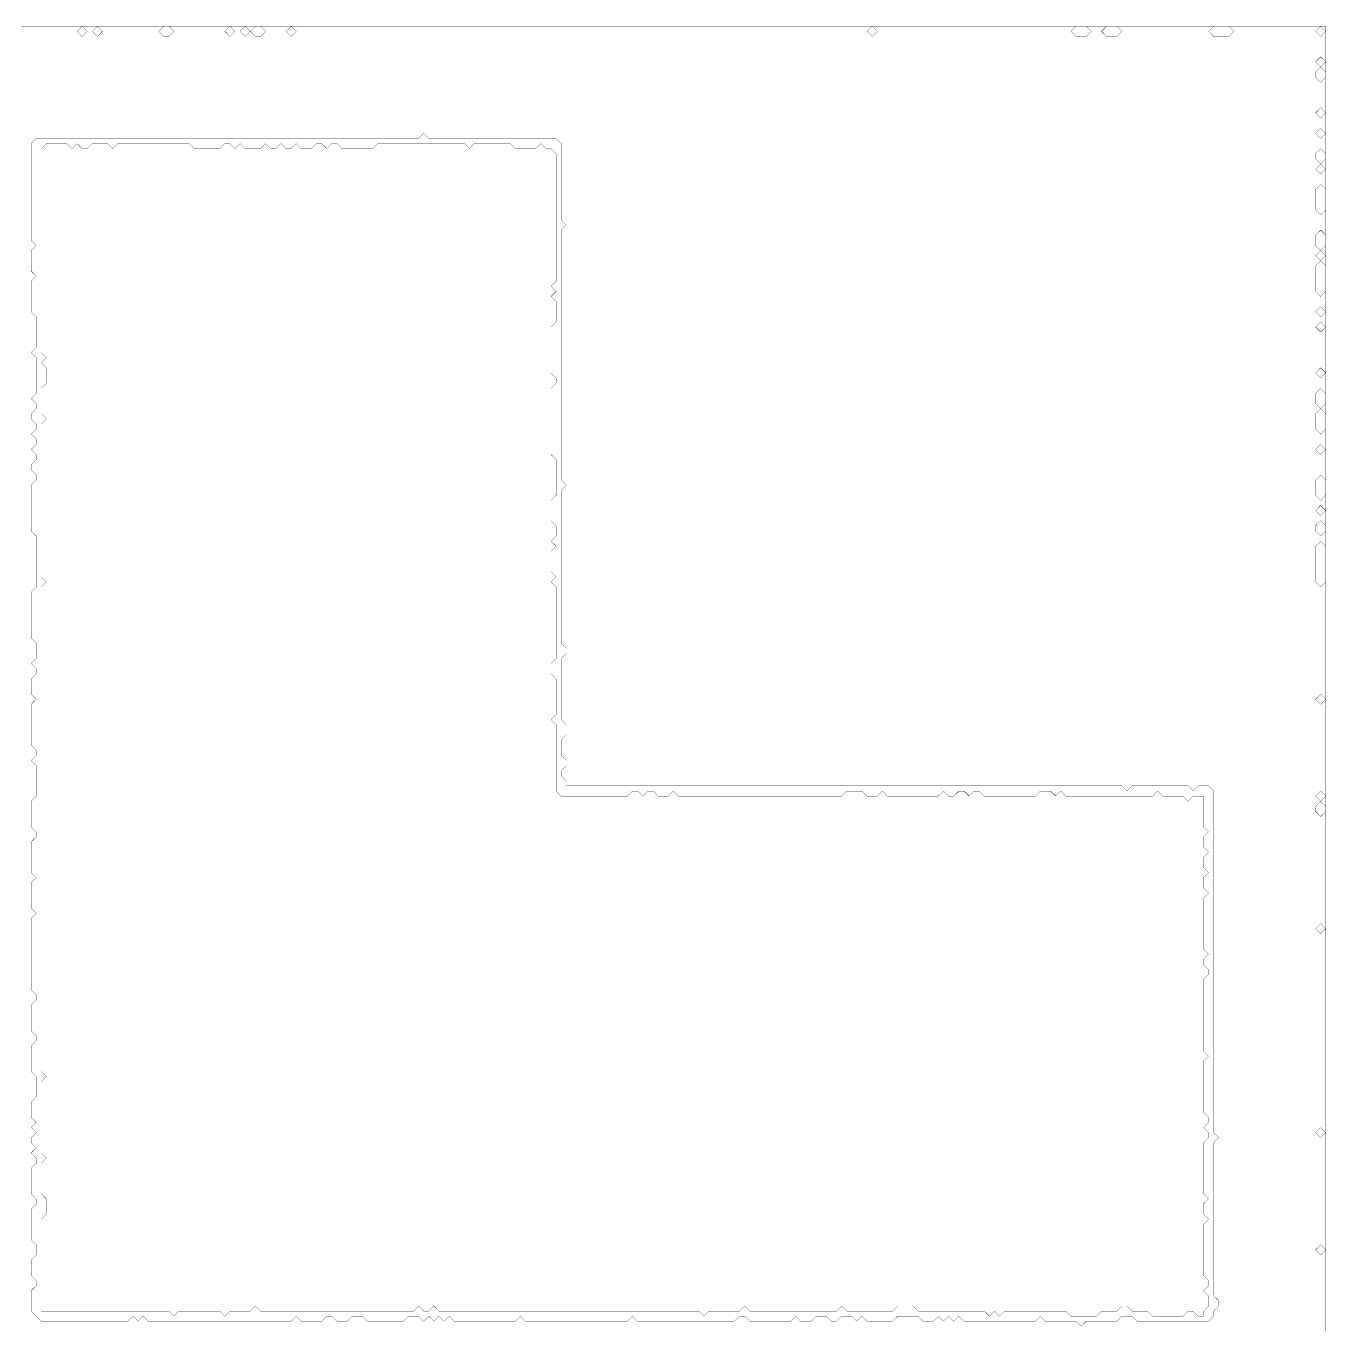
# Model space of a CAD drawing. Header units: metres. Extents: x 0 to 5127, y -5127 to 0.
# Drawn here: x 2568 to 5127, y -2563 to 0 of the extents above; entities that cross this region are included whole.
import ezdxf

# ---------------------------------------------------------------- set-up
doc = ezdxf.new("R2010")
doc.units = ezdxf.units.M
doc.layers.add('conductor', color=1, linetype='Continuous')
doc.layers.add('substrate', color=5, linetype='Continuous')

msp = doc.modelspace()

# ---------------------------------------------------------------- linework, layer by layer
at = {"layer": 'conductor', "const_width": 0.5}
msp.add_lwpolyline([(2608.6, -230.8), (2598.6, -240.8), (2598.6, -250.8), (2598.6, -260.9), (2598.6, -270.9), (2598.6, -280.9), (2598.6, -291), (2598.6, -301), (2598.6, -311), (2598.6, -321.1), (2598.6, -331.1), (2598.6, -341.1), (2598.6, -351.2), (2598.6, -361.2), (2598.6, -371.2), (2598.6, -381.3), (2598.6, -391.3), (2598.6, -401.3), (2598.6, -411.4), (2598.6, -421.4), (2598.6, -431.4), (2598.6, -441.5), (2598.6, -451.5), (2598.6, -461.5), (2598.6, -471.6), (2598.6, -481.6), (2598.6, -491.6), (2598.6, -501.7), (2598.6, -511.7), (2598.6, -521.7), (2598.6, -531.8), (2598.6, -541.8), (2598.6, -551.8), (2598.6, -561.9), (2598.6, -571.9), (2598.6, -581.9), (2598.6, -592), (2598.6, -602), (2598.6, -612), (2598.6, -622.1), (2598.6, -632.1), (2598.6, -642.1), (2608.6, -652.2), (2598.6, -662.2), (2608.6, -672.2), (2608.6, -682.3), (2608.6, -692.3), (2608.6, -702.3), (2598.6, -712.4), (2598.6, -722.4), (2598.6, -732.4), (2598.6, -742.5), (2598.6, -752.5), (2598.6, -762.5), (2608.6, -772.6), (2598.6, -782.6), (2598.6, -792.6), (2598.6, -802.7), (2598.6, -812.7), (2598.6, -822.7), (2598.6, -832.8), (2598.6, -842.8), (2598.6, -852.8), (2598.6, -862.9), (2598.6, -872.9), (2598.6, -882.9), (2598.6, -893), (2598.6, -903), (2598.6, -913), (2598.6, -923.1), (2598.6, -933.1), (2598.6, -943.1), (2598.6, -953.2), (2598.6, -963.2), (2598.6, -973.2), (2598.6, -983.3), (2598.6, -993.3), (2598.6, -1003.3), (2598.6, -1013.4), (2598.6, -1023.4), (2598.6, -1033.4), (2598.6, -1043.5), (2598.6, -1053.5), (2598.6, -1063.5), (2598.6, -1073.6), (2598.6, -1083.6), (2608.6, -1093.6), (2598.6, -1103.7), (2598.6, -1113.7), (2598.6, -1123.7), (2598.6, -1133.8), (2598.6, -1143.8), (2598.6, -1153.8), (2598.6, -1163.9), (2598.6, -1173.9), (2598.6, -1183.9), (2598.6, -1194), (2598.6, -1204), (2598.6, -1214), (2598.6, -1224.1), (2598.6, -1234.1), (2598.6, -1244.1), (2598.6, -1254.2), (2598.6, -1264.2), (2598.6, -1274.2), (2598.6, -1284.2), (2598.6, -1294.3), (2598.6, -1304.3), (2598.6, -1314.3), (2598.6, -1324.4), (2598.6, -1334.4), (2598.6, -1344.4), (2598.6, -1354.5), (2598.6, -1364.5), (2598.6, -1374.5), (2598.6, -1384.6), (2598.6, -1394.6), (2598.6, -1404.6), (2598.6, -1414.7), (2598.6, -1424.7), (2598.6, -1434.7), (2598.6, -1444.8), (2598.6, -1454.8), (2598.6, -1464.8), (2598.6, -1474.9), (2598.6, -1484.9), (2598.6, -1494.9), (2598.6, -1505), (2598.6, -1515), (2598.6, -1525), (2598.6, -1535.1), (2598.6, -1545.1), (2598.6, -1555.1), (2598.6, -1565.2), (2598.6, -1575.2), (2598.6, -1585.2), (2598.6, -1595.3), (2598.6, -1605.3), (2598.6, -1615.3), (2598.6, -1625.4), (2598.6, -1635.4), (2598.6, -1645.4), (2598.6, -1655.5), (2598.6, -1665.5), (2598.6, -1675.5), (2598.6, -1685.6), (2598.6, -1695.6), (2598.6, -1705.6), (2598.6, -1715.7), (2598.6, -1725.7), (2598.6, -1735.7), (2598.6, -1745.8), (2598.6, -1755.8), (2598.6, -1765.8), (2598.6, -1775.9), (2598.6, -1785.9), (2598.6, -1795.9), (2598.6, -1806), (2598.6, -1816), (2598.6, -1826), (2598.6, -1836.1), (2598.6, -1846.1), (2598.6, -1856.1), (2598.6, -1866.2), (2598.6, -1876.2), (2598.6, -1886.2), (2598.6, -1896.3), (2598.6, -1906.3), (2598.6, -1916.3), (2598.6, -1926.4), (2598.6, -1936.4), (2598.6, -1946.4), (2598.6, -1956.5), (2598.6, -1966.5), (2598.6, -1976.5), (2598.6, -1986.6), (2598.6, -1996.6), (2598.6, -2006.6), (2598.6, -2016.7), (2598.6, -2026.7), (2598.6, -2036.7), (2598.6, -2046.8), (2598.6, -2056.8), (2608.6, -2066.8), (2598.6, -2076.9), (2598.6, -2086.9), (2598.6, -2096.9), (2598.6, -2107), (2598.6, -2117), (2598.6, -2127), (2598.6, -2137.1), (2598.6, -2147.1), (2598.6, -2157.1), (2598.6, -2167.2), (2598.6, -2177.2), (2598.6, -2187.2), (2598.6, -2197.3), (2598.6, -2207.3), (2598.6, -2217.3), (2608.6, -2227.4), (2598.6, -2237.4), (2598.6, -2247.4), (2598.6, -2257.5), (2598.6, -2267.5), (2598.6, -2277.5), (2598.6, -2287.6), (2598.6, -2297.6), (2608.6, -2307.6), (2608.6, -2317.7), (2608.6, -2327.7), (2608.6, -2337.7), (2598.6, -2347.8), (2598.6, -2357.8), (2598.6, -2367.8), (2598.6, -2377.9), (2598.6, -2387.9), (2598.6, -2397.9), (2598.6, -2408), (2598.6, -2418), (2598.6, -2428), (2598.6, -2438.1), (2598.6, -2448.1), (2598.6, -2458.1), (2598.6, -2468.2), (2598.6, -2478.2), (2598.6, -2488.2), (2598.6, -2498.3), (2598.6, -2508.3), (2598.6, -2518.3), (2598.6, -2528.4), (2608.6, -2528.4), (2618.7, -2528.4), (2628.7, -2528.4), (2638.7, -2528.4), (2648.8, -2528.4), (2658.8, -2528.4), (2668.8, -2528.4), (2678.9, -2528.4), (2688.9, -2528.4), (2698.9, -2528.4), (2709, -2528.4), (2719, -2528.4), (2729, -2528.4), (2739.1, -2528.4), (2749.1, -2528.4), (2759.1, -2528.4), (2769.2, -2528.4), (2779.2, -2528.4), (2789.2, -2528.4), (2799.3, -2528.4), (2809.3, -2528.4), (2819.3, -2528.4), (2829.4, -2528.4), (2839.4, -2528.4), (2849.4, -2528.4), (2859.5, -2538.4), (2869.5, -2528.4), (2879.5, -2528.4), (2889.6, -2528.4), (2899.6, -2528.4), (2909.6, -2528.4), (2919.7, -2528.4), (2929.7, -2528.4), (2939.7, -2528.4), (2949.8, -2528.4), (2959.8, -2538.4), (2969.8, -2528.4), (2979.9, -2528.4), (2989.9, -2528.4), (2999.9, -2528.4), (3010, -2528.4), (3020, -2518.3), (3030, -2528.4), (3040.1, -2528.4), (3050.1, -2528.4), (3060.1, -2528.4), (3070.2, -2528.4), (3080.2, -2528.4), (3090.2, -2528.4), (3100.3, -2528.4), (3110.3, -2528.4), (3120.3, -2528.4), (3130.4, -2528.4), (3140.4, -2528.4), (3150.4, -2528.4), (3160.5, -2528.4), (3170.5, -2528.4), (3180.5, -2528.4), (3190.6, -2528.4), (3200.6, -2528.4), (3210.6, -2528.4), (3220.7, -2528.4), (3230.7, -2528.4), (3240.7, -2528.4), (3250.8, -2528.4), (3260.8, -2528.4), (3270.8, -2528.4), (3280.9, -2528.4), (3290.9, -2528.4), (3300.9, -2528.4), (3311, -2528.4), (3321, -2528.4), (3331, -2528.4), (3341.1, -2518.3), (3351.1, -2528.4), (3361.1, -2528.4), (3371.2, -2518.3), (3381.2, -2528.4), (3391.2, -2528.4), (3401.3, -2528.4), (3411.3, -2528.4), (3421.3, -2528.4), (3431.4, -2528.4), (3441.4, -2528.4), (3451.4, -2528.4), (3461.5, -2528.4), (3471.5, -2528.4), (3481.5, -2528.4), (3491.6, -2528.4), (3501.6, -2528.4), (3511.6, -2528.4), (3521.7, -2528.4), (3531.7, -2528.4), (3541.7, -2528.4), (3551.8, -2528.4), (3561.8, -2528.4), (3571.8, -2528.4), (3581.9, -2528.4), (3591.9, -2528.4), (3601.9, -2528.4), (3612, -2528.4), (3622, -2528.4), (3632, -2528.4), (3642.1, -2528.4), (3652.1, -2528.4), (3662.1, -2528.4), (3672.2, -2528.4), (3682.2, -2528.4), (3692.2, -2528.4), (3702.3, -2528.4), (3712.3, -2528.4), (3722.3, -2528.4), (3732.4, -2528.4), (3742.4, -2528.4), (3752.4, -2528.4), (3762.5, -2528.4), (3772.5, -2528.4), (3782.5, -2528.4), (3792.6, -2528.4), (3802.6, -2528.4), (3812.6, -2528.4), (3822.7, -2528.4), (3832.7, -2528.4), (3842.7, -2528.4), (3852.8, -2528.4), (3862.8, -2528.4), (3872.8, -2528.4), (3882.8, -2528.4), (3892.9, -2528.4), (3902.9, -2538.4), (3912.9, -2528.4), (3923, -2528.4), (3933, -2528.4), (3943, -2528.4), (3953.1, -2528.4), (3963.1, -2528.4), (3973.1, -2528.4), (3983.2, -2518.3), (3993.2, -2528.4), (4003.2, -2528.4), (4013.3, -2528.4), (4023.3, -2528.4), (4033.3, -2528.4), (4043.4, -2528.4), (4053.4, -2528.4), (4063.4, -2528.4), (4073.5, -2528.4), (4083.5, -2528.4), (4093.5, -2528.4), (4103.6, -2528.4), (4113.6, -2528.4), (4123.6, -2528.4), (4133.7, -2528.4), (4143.7, -2528.4), (4153.7, -2528.4), (4163.8, -2528.4), (4173.8, -2518.3), (4183.8, -2528.4), (4193.9, -2528.4), (4203.9, -2528.4), (4213.9, -2528.4), (4224, -2528.4), (4234, -2528.4), (4244, -2528.4), (4254.1, -2528.4), (4264.1, -2528.4), (4274.1, -2528.4), (4284.2, -2518.3), (4294.2, -2518.3), (4304.2, -2518.3), (4314.3, -2518.3), (4324.3, -2528.4), (4334.3, -2528.4), (4344.4, -2528.4), (4354.4, -2528.4), (4364.4, -2528.4), (4374.5, -2528.4), (4384.5, -2528.4), (4394.5, -2528.4), (4404.6, -2528.4), (4414.6, -2528.4), (4424.6, -2528.4), (4434.7, -2528.4), (4444.7, -2528.4), (4454.7, -2528.4), (4464.8, -2538.4), (4474.8, -2528.4), (4484.8, -2538.4), (4494.9, -2528.4), (4504.9, -2528.4), (4514.9, -2528.4), (4525, -2528.4), (4535, -2528.4), (4545, -2528.4), (4555.1, -2528.4), (4565.1, -2528.4), (4575.1, -2528.4), (4585.2, -2528.4), (4595.2, -2528.4), (4605.2, -2528.4), (4615.3, -2528.4), (4625.3, -2538.4), (4635.3, -2538.4), (4645.4, -2538.4), (4655.4, -2538.4), (4665.4, -2538.4), (4675.5, -2538.4), (4685.5, -2528.4), (4695.5, -2528.4), (4705.6, -2528.4), (4715.6, -2528.4), (4725.6, -2518.3), (4735.7, -2518.3), (4745.7, -2528.4), (4755.7, -2528.4), (4765.8, -2528.4), (4775.8, -2528.4), (4785.8, -2538.4), (4795.9, -2538.4), (4805.9, -2538.4), (4815.9, -2538.4), (4826, -2538.4), (4836, -2538.4), (4846, -2538.4), (4856.1, -2528.4), (4866.1, -2528.4), (4876.1, -2538.4), (4886.2, -2538.4), (4886.2, -2528.4), (4896.2, -2518.3), (4896.2, -2508.3), (4896.2, -2498.3), (4886.2, -2488.2), (4896.2, -2478.2), (4896.2, -2468.2), (4886.2, -2458.1), (4886.2, -2448.1), (4886.2, -2438.1), (4886.2, -2428), (4886.2, -2418), (4886.2, -2408), (4886.2, -2397.9), (4886.2, -2387.9), (4886.2, -2377.9), (4886.2, -2367.8), (4886.2, -2357.8), (4896.2, -2347.8), (4886.2, -2337.7), (4886.2, -2327.7), (4886.2, -2317.7), (4896.2, -2307.6), (4886.2, -2297.6), (4886.2, -2287.6), (4886.2, -2277.5), (4886.2, -2267.5), (4886.2, -2257.5), (4886.2, -2247.4), (4886.2, -2237.4), (4886.2, -2227.4), (4886.2, -2217.3), (4886.2, -2207.3), (4886.2, -2197.3), (4896.2, -2187.2), (4896.2, -2177.2), (4886.2, -2167.2), (4896.2, -2157.1), (4896.2, -2147.1), (4886.2, -2137.1), (4886.2, -2127), (4886.2, -2117), (4886.2, -2107), (4886.2, -2096.9), (4886.2, -2086.9), (4886.2, -2076.9), (4886.2, -2066.8), (4886.2, -2056.8), (4886.2, -2046.8), (4886.2, -2036.7), (4896.2, -2026.7), (4886.2, -2016.7), (4886.2, -2006.6), (4886.2, -1996.6), (4886.2, -1986.6), (4886.2, -1976.5), (4886.2, -1966.5), (4886.2, -1956.5), (4886.2, -1946.4), (4886.2, -1936.4), (4886.2, -1926.4), (4886.2, -1916.3), (4886.2, -1906.3), (4886.2, -1896.3), (4886.2, -1886.2), (4886.2, -1876.2), (4896.2, -1866.2), (4896.2, -1856.1), (4886.2, -1846.1), (4886.2, -1836.1), (4896.2, -1826), (4886.2, -1816), (4886.2, -1806), (4886.2, -1795.9), (4886.2, -1785.9), (4886.2, -1775.9), (4886.2, -1765.8), (4886.2, -1755.8), (4886.2, -1745.8), (4886.2, -1735.7), (4886.2, -1725.7), (4886.2, -1715.7), (4896.2, -1705.6), (4886.2, -1695.6), (4886.2, -1685.6), (4886.2, -1675.5), (4896.2, -1665.5), (4886.2, -1655.5), (4886.2, -1645.4), (4886.2, -1635.4), (4896.2, -1625.4), (4886.2, -1615.3), (4886.2, -1605.3), (4886.2, -1595.3), (4896.2, -1585.2), (4886.2, -1575.2), (4886.2, -1565.2), (4886.2, -1555.1), (4886.2, -1545.1), (4886.2, -1535.1), (4886.2, -1525), (4886.2, -1515), (4876.1, -1515), (4866.1, -1515), (4856.1, -1525), (4846, -1515), (4836, -1515), (4826, -1515), (4815.9, -1515), (4805.9, -1515), (4795.9, -1505), (4785.8, -1515), (4775.8, -1515), (4765.8, -1515), (4755.7, -1515), (4745.7, -1515), (4735.7, -1515), (4725.6, -1515), (4715.6, -1515), (4705.6, -1515), (4695.5, -1515), (4685.5, -1515), (4675.5, -1515), (4665.4, -1515), (4655.4, -1515), (4645.4, -1515), (4635.3, -1515), (4625.3, -1515), (4615.3, -1515), (4605.2, -1505), (4595.2, -1515), (4585.2, -1505), (4575.1, -1505), (4565.1, -1505), (4555.1, -1515), (4545, -1515), (4535, -1515), (4525, -1515), (4514.9, -1515), (4504.9, -1515), (4494.9, -1515), (4484.8, -1515), (4474.8, -1515), (4464.8, -1515), (4454.7, -1515), (4444.7, -1505), (4434.7, -1505), (4424.6, -1515), (4414.6, -1505), (4404.6, -1505), (4394.5, -1515), (4384.5, -1515), (4374.5, -1505), (4364.4, -1515), (4354.4, -1515), (4344.4, -1515), (4334.3, -1515), (4324.3, -1515), (4314.3, -1515), (4304.2, -1515), (4294.2, -1515), (4284.2, -1515), (4274.1, -1515), (4264.1, -1515), (4254.1, -1505), (4244, -1515), (4234, -1515), (4224, -1515), (4213.9, -1505), (4203.9, -1505), (4193.9, -1505), (4183.8, -1505), (4173.8, -1515), (4163.8, -1515), (4153.7, -1515), (4143.7, -1515), (4133.7, -1515), (4123.6, -1515), (4113.6, -1515), (4103.6, -1515), (4093.5, -1515), (4083.5, -1515), (4073.5, -1515), (4063.4, -1515), (4053.4, -1515), (4043.4, -1515), (4033.3, -1515), (4023.3, -1515), (4013.3, -1515), (4003.2, -1515), (3993.2, -1515), (3983.2, -1515), (3973.1, -1515), (3963.1, -1515), (3953.1, -1515), (3943, -1515), (3933, -1515), (3923, -1515), (3912.9, -1515), (3902.9, -1515), (3892.9, -1515), (3882.8, -1515), (3872.8, -1515), (3862.8, -1515), (3852.8, -1515), (3842.7, -1505), (3832.7, -1515), (3822.7, -1515), (3812.6, -1515), (3802.6, -1505), (3792.6, -1505), (3782.5, -1515), (3772.5, -1505), (3762.5, -1505), (3752.4, -1515), (3742.4, -1515), (3732.4, -1515), (3722.3, -1515), (3712.3, -1515), (3702.3, -1515), (3692.2, -1515), (3682.2, -1515), (3672.2, -1515), (3662.1, -1515), (3652.1, -1515), (3642.1, -1515), (3632, -1515), (3622, -1515), (3612, -1505), (3612, -1494.9), (3612, -1484.9), (3612, -1474.9), (3612, -1464.8), (3612, -1454.8), (3612, -1444.8), (3612, -1434.7), (3612, -1424.7), (3612, -1414.7), (3612, -1404.6), (3612, -1394.6), (3612, -1384.6), (3612, -1374.5), (3601.9, -1364.5), (3612, -1354.5), (3612, -1344.4), (3612, -1334.4), (3612, -1324.4), (3612, -1314.3), (3612, -1304.3), (3612, -1294.3), (3612, -1284.2), (3601.9, -1274.2), (3601.9, -1264.2), (3601.9, -1254.2), (3612, -1244.1), (3612, -1234.1), (3612, -1224.1), (3612, -1214), (3612, -1204), (3612, -1194), (3612, -1183.9), (3612, -1173.9), (3612, -1163.9), (3612, -1153.8), (3612, -1143.8), (3612, -1133.8), (3612, -1123.7), (3612, -1113.7), (3612, -1103.7), (3601.9, -1093.6), (3612, -1083.6), (3601.9, -1073.6), (3601.9, -1063.5), (3601.9, -1053.5), (3601.9, -1043.5), (3601.9, -1033.4), (3612, -1023.4), (3601.9, -1013.4), (3612, -1003.3), (3612, -993.3), (3612, -983.3), (3601.9, -973.2), (3601.9, -963.2), (3601.9, -953.2), (3601.9, -943.1), (3601.9, -933.1), (3612, -923.1), (3612, -913), (3612, -903), (3612, -893), (3612, -882.9), (3612, -872.9), (3612, -862.9), (3612, -852.8), (3601.9, -842.8), (3601.9, -832.8), (3601.9, -822.7), (3601.9, -812.7), (3601.9, -802.7), (3601.9, -792.6), (3601.9, -782.6), (3601.9, -772.6), (3601.9, -762.5), (3601.9, -752.5), (3601.9, -742.5), (3601.9, -732.4), (3601.9, -722.4), (3601.9, -712.4), (3612, -702.3), (3612, -692.3), (3601.9, -682.3), (3601.9, -672.2), (3601.9, -662.2), (3601.9, -652.2), (3601.9, -642.1), (3601.9, -632.1), (3601.9, -622.1), (3601.9, -612), (3601.9, -602), (3601.9, -592), (3612, -581.9), (3612, -571.9), (3612, -561.9), (3612, -551.8), (3612, -541.8), (3601.9, -531.8), (3612, -521.7), (3601.9, -511.7), (3612, -501.7), (3612, -491.6), (3612, -481.6), (3612, -471.6), (3612, -461.5), (3612, -451.5), (3612, -441.5), (3612, -431.4), (3612, -421.4), (3612, -411.4), (3612, -401.3), (3612, -391.3), (3612, -381.3), (3612, -371.2), (3612, -361.2), (3612, -351.2), (3612, -341.1), (3612, -331.1), (3612, -321.1), (3612, -311), (3612, -301), (3612, -291), (3612, -280.9), (3612, -270.9), (3612, -260.9), (3612, -250.8), (3601.9, -240.8), (3591.9, -240.8), (3581.9, -230.8), (3571.8, -240.8), (3561.8, -240.8), (3551.8, -240.8), (3541.7, -240.8), (3531.7, -240.8), (3521.7, -230.8), (3511.6, -230.8), (3501.6, -230.8), (3491.6, -230.8), (3481.5, -230.8), (3471.5, -230.8), (3461.5, -230.8), (3451.4, -230.8), (3441.4, -240.8), (3431.4, -230.8), (3421.3, -230.8), (3411.3, -230.8), (3401.3, -230.8), (3391.2, -230.8), (3381.2, -230.8), (3371.2, -230.8), (3361.1, -230.8), (3351.1, -230.8), (3341.1, -230.8), (3331, -230.8), (3321, -230.8), (3311, -230.8), (3300.9, -230.8), (3290.9, -230.8), (3280.9, -230.8), (3270.8, -230.8), (3260.8, -230.8), (3250.8, -240.8), (3240.7, -240.8), (3230.7, -240.8), (3220.7, -240.8), (3210.6, -240.8), (3200.6, -240.8), (3190.6, -240.8), (3180.5, -230.8), (3170.5, -230.8), (3160.5, -240.8), (3150.4, -230.8), (3140.4, -230.8), (3130.4, -240.8), (3120.3, -240.8), (3110.3, -240.8), (3100.3, -230.8), (3090.2, -240.8), (3080.2, -240.8), (3070.2, -230.8), (3060.1, -240.8), (3050.1, -240.8), (3040.1, -230.8), (3030, -240.8), (3020, -240.8), (3010, -240.8), (2999.9, -240.8), (2989.9, -230.8), (2979.9, -240.8), (2969.8, -230.8), (2959.8, -230.8), (2949.8, -240.8), (2939.7, -240.8), (2929.7, -240.8), (2919.7, -240.8), (2909.6, -240.8), (2899.6, -240.8), (2889.6, -230.8), (2879.5, -230.8), (2869.5, -230.8), (2859.5, -230.8), (2849.4, -230.8), (2839.4, -230.8), (2829.4, -230.8), (2819.3, -230.8), (2809.3, -230.8), (2799.3, -230.8), (2789.2, -230.8), (2779.2, -230.8), (2769.2, -230.8), (2759.1, -230.8), (2749.1, -230.8), (2739.1, -240.8), (2729, -230.8), (2719, -230.8), (2709, -230.8), (2698.9, -230.8), (2688.9, -240.8), (2678.9, -240.8), (2668.8, -230.8), (2658.8, -240.8), (2648.8, -230.8), (2638.7, -230.8), (2628.7, -230.8), (2618.7, -230.8)], close=True, dxfattribs=at)
at = {"layer": 'substrate', "const_width": 0.5}
msp.add_lwpolyline([(5127, -2568.5), (5127, -2558.5), (5127, -2548.4), (5127, -2538.4), (5127, -2528.4), (5127, -2518.3), (5127, -2508.3), (5127, -2498.3), (5127, -2488.2), (5127, -2478.2), (5127, -2468.2), (5127, -2458.1), (5127, -2448.1), (5127, -2438.1), (5127, -2428), (5127, -2418), (5127, -2408), (5127, -2397.9), (5127, -2387.9), (5127, -2377.9), (5127, -2367.8), (5127, -2357.8), (5127, -2347.8), (5127, -2337.7), (5127, -2327.7), (5127, -2317.7), (5127, -2307.6), (5127, -2297.6), (5127, -2287.6), (5127, -2277.5), (5127, -2267.5), (5127, -2257.5), (5127, -2247.4), (5127, -2237.4), (5127, -2227.4), (5127, -2217.3), (5127, -2207.3), (5127, -2197.3), (5127, -2187.2), (5127, -2177.2), (5127, -2167.2), (5127, -2157.1), (5127, -2147.1), (5127, -2137.1), (5127, -2127), (5127, -2117), (5127, -2107), (5127, -2096.9), (5127, -2086.9), (5127, -2076.9), (5127, -2066.8), (5127, -2056.8), (5127, -2046.8), (5127, -2036.7), (5127, -2026.7), (5127, -2016.7), (5127, -2006.6), (5127, -1996.6), (5127, -1986.6), (5127, -1976.5), (5127, -1966.5), (5127, -1956.5), (5127, -1946.4), (5127, -1936.4), (5127, -1926.4), (5127, -1916.3), (5127, -1906.3), (5127, -1896.3), (5127, -1886.2), (5127, -1876.2), (5127, -1866.2), (5127, -1856.1), (5127, -1846.1), (5127, -1836.1), (5127, -1826), (5127, -1816), (5127, -1806), (5127, -1795.9), (5127, -1785.9), (5127, -1775.9), (5127, -1765.8), (5127, -1755.8), (5127, -1745.8), (5127, -1735.7), (5127, -1725.7), (5127, -1715.7), (5127, -1705.6), (5127, -1695.6), (5127, -1685.6), (5127, -1675.5), (5127, -1665.5), (5127, -1655.5), (5127, -1645.4), (5127, -1635.4), (5127, -1625.4), (5127, -1615.3), (5127, -1605.3), (5127, -1595.3), (5127, -1585.2), (5127, -1575.2), (5127, -1565.2), (5127, -1555.1), (5127, -1545.1), (5127, -1535.1), (5127, -1525), (5127, -1515), (5127, -1505), (5127, -1494.9), (5127, -1484.9), (5127, -1474.9), (5127, -1464.8), (5127, -1454.8), (5127, -1444.8), (5127, -1434.7), (5127, -1424.7), (5127, -1414.7), (5127, -1404.6), (5127, -1394.6), (5127, -1384.6), (5127, -1374.5), (5127, -1364.5), (5127, -1354.5), (5127, -1344.4), (5127, -1334.4), (5127, -1324.4), (5127, -1314.3), (5127, -1304.3), (5127, -1294.3), (5127, -1284.2), (5127, -1274.2), (5127, -1264.2), (5127, -1254.2), (5127, -1244.1), (5127, -1234.1), (5127, -1224.1), (5127, -1214), (5127, -1204), (5127, -1194), (5127, -1183.9), (5127, -1173.9), (5127, -1163.9), (5127, -1153.8), (5127, -1143.8), (5127, -1133.8), (5127, -1123.7), (5127, -1113.7), (5127, -1103.7), (5127, -1093.6), (5127, -1083.6), (5127, -1073.6), (5127, -1063.5), (5127, -1053.5), (5127, -1043.5), (5127, -1033.4), (5127, -1023.4), (5127, -1013.4), (5127, -1003.3), (5127, -993.3), (5127, -983.3), (5127, -973.2), (5127, -963.2), (5127, -953.2), (5127, -943.1), (5127, -933.1), (5127, -923.1), (5127, -913), (5127, -903), (5127, -893), (5127, -882.9), (5127, -872.9), (5127, -862.9), (5127, -852.8), (5127, -842.8), (5127, -832.8), (5127, -822.7), (5127, -812.7), (5127, -802.7), (5127, -792.6), (5127, -782.6), (5127, -772.6), (5127, -762.5), (5127, -752.5), (5127, -742.5), (5127, -732.4), (5127, -722.4), (5127, -712.4), (5127, -702.3), (5127, -692.3), (5127, -682.3), (5127, -672.2), (5127, -662.2), (5127, -652.2), (5127, -642.1), (5127, -632.1), (5127, -622.1), (5127, -612), (5127, -602), (5127, -592), (5127, -581.9), (5127, -571.9), (5127, -561.9), (5127, -551.8), (5127, -541.8), (5127, -531.8), (5127, -521.7), (5127, -511.7), (5127, -501.7), (5127, -491.6), (5127, -481.6), (5127, -471.6), (5127, -461.5), (5127, -451.5), (5127, -441.5), (5127, -431.4), (5127, -421.4), (5127, -411.4), (5127, -401.3), (5127, -391.3), (5127, -381.3), (5127, -371.2), (5127, -361.2), (5127, -351.2), (5127, -341.1), (5127, -331.1), (5127, -321.1), (5127, -311), (5127, -301), (5127, -291), (5127, -280.9), (5127, -270.9), (5127, -260.9), (5127, -250.8), (5127, -240.8), (5127, -230.8), (5127, -220.7), (5127, -210.7), (5127, -200.7), (5127, -190.6), (5127, -180.6), (5127, -170.6), (5127, -160.5), (5127, -150.5), (5127, -140.5), (5127, -130.4), (5127, -120.4), (5127, -110.4), (5127, -100.3), (5127, -90.3), (5127, -80.3), (5127, -70.2), (5127, -60.2), (5127, -50.2), (5127, -40.1), (5127, -30.1), (5127, -20.1), (5127, -10), (5127, 0), (5116.9, 0), (5106.9, 0), (5096.9, 0), (5086.8, 0), (5076.8, 0), (5066.8, 0), (5056.7, 0), (5046.7, 0), (5036.7, 0), (5026.6, 0), (5016.6, 0), (5006.6, 0), (4996.5, 0), (4986.5, 0), (4976.5, 0), (4966.4, 0), (4956.4, 0), (4946.4, 0), (4936.3, 0), (4926.3, 0), (4916.3, 0), (4906.2, 0), (4896.2, 0), (4886.2, 0), (4876.1, 0), (4866.1, 0), (4856.1, 0), (4846, 0), (4836, 0), (4826, 0), (4815.9, 0), (4805.9, 0), (4795.9, 0), (4785.8, 0), (4775.8, 0), (4765.8, 0), (4755.7, 0), (4745.7, 0), (4735.7, 0), (4725.6, 0), (4715.6, 0), (4705.6, 0), (4695.5, 0), (4685.5, 0), (4675.5, 0), (4665.4, 0), (4655.4, 0), (4645.4, 0), (4635.3, 0), (4625.3, 0), (4615.3, 0), (4605.2, 0), (4595.2, 0), (4585.2, 0), (4575.1, 0), (4565.1, 0), (4555.1, 0), (4545, 0), (4535, 0), (4525, 0), (4514.9, 0), (4504.9, 0), (4494.9, 0), (4484.8, 0), (4474.8, 0), (4464.8, 0), (4454.7, 0), (4444.7, 0), (4434.7, 0), (4424.6, 0), (4414.6, 0), (4404.6, 0), (4394.5, 0), (4384.5, 0), (4374.5, 0), (4364.4, 0), (4354.4, 0), (4344.4, 0), (4334.3, 0), (4324.3, 0), (4314.3, 0), (4304.2, 0), (4294.2, 0), (4284.2, 0), (4274.1, 0), (4264.1, 0), (4254.1, 0), (4244, 0), (4234, 0), (4224, 0), (4213.9, 0), (4203.9, 0), (4193.9, 0), (4183.8, 0), (4173.8, 0), (4163.8, 0), (4153.7, 0), (4143.7, 0), (4133.7, 0), (4123.6, 0), (4113.6, 0), (4103.6, 0), (4093.5, 0), (4083.5, 0), (4073.5, 0), (4063.4, 0), (4053.4, 0), (4043.4, 0), (4033.3, 0), (4023.3, 0), (4013.3, 0), (4003.2, 0), (3993.2, 0), (3983.2, 0), (3973.1, 0), (3963.1, 0), (3953.1, 0), (3943, 0), (3933, 0), (3923, 0), (3912.9, 0), (3902.9, 0), (3892.9, 0), (3882.8, 0), (3872.8, 0), (3862.8, 0), (3852.8, 0), (3842.7, 0), (3832.7, 0), (3822.7, 0), (3812.6, 0), (3802.6, 0), (3792.6, 0), (3782.5, 0), (3772.5, 0), (3762.5, 0), (3752.4, 0), (3742.4, 0), (3732.4, 0), (3722.3, 0), (3712.3, 0), (3702.3, 0), (3692.2, 0), (3682.2, 0), (3672.2, 0), (3662.1, 0), (3652.1, 0), (3642.1, 0), (3632, 0), (3622, 0), (3612, 0), (3601.9, 0), (3591.9, 0), (3581.9, 0), (3571.8, 0), (3561.8, 0), (3551.8, 0), (3541.7, 0), (3531.7, 0), (3521.7, 0), (3511.6, 0), (3501.6, 0), (3491.6, 0), (3481.5, 0), (3471.5, 0), (3461.5, 0), (3451.4, 0), (3441.4, 0), (3431.4, 0), (3421.3, 0), (3411.3, 0), (3401.3, 0), (3391.2, 0), (3381.2, 0), (3371.2, 0), (3361.1, 0), (3351.1, 0), (3341.1, 0), (3331, 0), (3321, 0), (3311, 0), (3300.9, 0), (3290.9, 0), (3280.9, 0), (3270.8, 0), (3260.8, 0), (3250.8, 0), (3240.7, 0), (3230.7, 0), (3220.7, 0), (3210.6, 0), (3200.6, 0), (3190.6, 0), (3180.5, 0), (3170.5, 0), (3160.5, 0), (3150.4, 0), (3140.4, 0), (3130.4, 0), (3120.3, 0), (3110.3, 0), (3100.3, 0), (3090.2, 0), (3080.2, 0), (3070.2, 0), (3060.1, 0), (3050.1, 0), (3040.1, 0), (3030, 0), (3020, 0), (3010, 0), (2999.9, 0), (2989.9, 0), (2979.9, 0), (2969.8, 0), (2959.8, 0), (2949.8, 0), (2939.7, 0), (2929.7, 0), (2919.7, 0), (2909.6, 0), (2899.6, 0), (2889.6, 0), (2879.5, 0), (2869.5, 0), (2859.5, 0), (2849.4, 0), (2839.4, 0), (2829.4, 0), (2819.3, 0), (2809.3, 0), (2799.3, 0), (2789.2, 0), (2779.2, 0), (2769.2, 0), (2759.1, 0), (2749.1, 0), (2739.1, 0), (2729, 0), (2719, 0), (2709, 0), (2698.9, 0), (2688.9, 0), (2678.9, 0), (2668.8, 0), (2658.8, 0), (2648.8, 0), (2638.7, 0), (2628.7, 0), (2618.7, 0), (2608.6, 0), (2598.6, 0), (2588.6, 0), (2578.5, 0), (2568.5, 0), (2558.5, 0)], dxfattribs=at)
for points in [[(2668.8, -10), (2678.9, 0), (2688.9, -10), (2678.9, -20.1)], [(2698.9, -10), (2709, 0), (2719, -10), (2709, -20.1)], [(2829.4, -10), (2839.4, 0), (2849.4, 0), (2859.5, -10), (2849.4, -20.1), (2839.4, -20.1)], [(2959.8, -10), (2969.8, 0), (2979.9, -10), (2969.8, -20.1)], [(2989.9, -10), (2999.9, 0), (3010, -10), (2999.9, -20.1)], [(3010, -10), (3020, 0), (3030, 0), (3040.1, -10), (3030, -20.1), (3020, -20.1)], [(3080.2, -10), (3090.2, 0), (3100.3, -10), (3090.2, -20.1)], [(4224, -10), (4234, 0), (4244, -10), (4234, -20.1)], [(4625.3, -10), (4635.3, 0), (4645.4, 0), (4655.4, 0), (4665.4, -10), (4655.4, -20.1), (4645.4, -20.1), (4635.3, -20.1)], [(4685.5, -10), (4695.5, 0), (4705.6, 0), (4715.6, 0), (4725.6, -10), (4715.6, -20.1), (4705.6, -20.1), (4695.5, -20.1)], [(4896.2, -10), (4906.2, 0), (4916.3, 0), (4926.3, 0), (4936.3, 0), (4946.4, -10), (4936.3, -20.1), (4926.3, -20.1), (4916.3, -20.1), (4906.2, -20.1)], [(5106.9, -10), (5116.9, 0), (5127, -10), (5116.9, -20.1)], [(5106.9, -70.2), (5116.9, -60.2), (5127, -70.2), (5116.9, -80.3)], [(5106.9, -90.3), (5116.9, -80.3), (5127, -90.3), (5127, -100.3), (5116.9, -110.4), (5106.9, -100.3)], [(5106.9, -170.6), (5116.9, -160.5), (5127, -170.6), (5116.9, -180.6)], [(5106.9, -210.7), (5116.9, -200.7), (5127, -210.7), (5116.9, -220.7)], [(3341.1, -220.7), (3351.1, -210.7), (3361.1, -220.7), (3371.2, -220.7), (3381.2, -220.7), (3391.2, -220.7), (3401.3, -220.7), (3411.3, -220.7), (3421.3, -220.7), (3431.4, -220.7), (3441.4, -220.7), (3451.4, -220.7), (3461.5, -220.7), (3471.5, -220.7), (3481.5, -220.7), (3491.6, -220.7), (3501.6, -220.7), (3511.6, -220.7), (3521.7, -220.7), (3531.7, -220.7), (3541.7, -220.7), (3551.8, -220.7), (3561.8, -220.7), (3571.8, -220.7), (3581.9, -220.7), (3591.9, -220.7), (3601.9, -220.7), (3612, -220.7), (3622, -230.8), (3622, -240.8), (3622, -250.8), (3622, -260.9), (3622, -270.9), (3622, -280.9), (3622, -291), (3622, -301), (3622, -311), (3622, -321.1), (3622, -331.1), (3622, -341.1), (3622, -351.2), (3622, -361.2), (3622, -371.2), (3622, -381.3), (3632, -391.3), (3622, -401.3), (3622, -411.4), (3622, -421.4), (3622, -431.4), (3622, -441.5), (3622, -451.5), (3622, -461.5), (3622, -471.6), (3622, -481.6), (3622, -491.6), (3622, -501.7), (3622, -511.7), (3622, -521.7), (3622, -531.8), (3622, -541.8), (3622, -551.8), (3622, -561.9), (3622, -571.9), (3622, -581.9), (3622, -592), (3622, -602), (3622, -612), (3622, -622.1), (3622, -632.1), (3622, -642.1), (3622, -652.2), (3622, -662.2), (3622, -672.2), (3622, -682.3), (3622, -692.3), (3622, -702.3), (3622, -712.4), (3622, -722.4), (3622, -732.4), (3622, -742.5), (3622, -752.5), (3622, -762.5), (3622, -772.6), (3622, -782.6), (3622, -792.6), (3622, -802.7), (3622, -812.7), (3622, -822.7), (3622, -832.8), (3622, -842.8), (3622, -852.8), (3622, -862.9), (3622, -872.9), (3622, -882.9), (3622, -893), (3632, -903), (3622, -913), (3622, -923.1), (3622, -933.1), (3622, -943.1), (3622, -953.2), (3622, -963.2), (3622, -973.2), (3622, -983.3), (3622, -993.3), (3622, -1003.3), (3622, -1013.4), (3622, -1023.4), (3622, -1033.4), (3622, -1043.5), (3622, -1053.5), (3622, -1063.5), (3622, -1073.6), (3622, -1083.6), (3622, -1093.6), (3622, -1103.7), (3622, -1113.7), (3622, -1123.7), (3622, -1133.8), (3622, -1143.8), (3622, -1153.8), (3622, -1163.9), (3622, -1173.9), (3622, -1183.9), (3622, -1194), (3622, -1204), (3622, -1214), (3632, -1224.1), (3632, -1234.1), (3622, -1244.1), (3622, -1254.2), (3622, -1264.2), (3622, -1274.2), (3622, -1284.2), (3622, -1294.3), (3622, -1304.3), (3622, -1314.3), (3622, -1324.4), (3622, -1334.4), (3622, -1344.4), (3622, -1354.5), (3622, -1364.5), (3632, -1374.5), (3632, -1384.6), (3632, -1394.6), (3622, -1404.6), (3622, -1414.7), (3622, -1424.7), (3622, -1434.7), (3632, -1444.8), (3632, -1454.8), (3622, -1464.8), (3622, -1474.9), (3632, -1484.9), (3632, -1494.9), (3642.1, -1494.9), (3652.1, -1494.9), (3662.1, -1494.9), (3672.2, -1494.9), (3682.2, -1494.9), (3692.2, -1494.9), (3702.3, -1494.9), (3712.3, -1494.9), (3722.3, -1494.9), (3732.4, -1494.9), (3742.4, -1494.9), (3752.4, -1494.9), (3762.5, -1494.9), (3772.5, -1494.9), (3782.5, -1494.9), (3792.6, -1494.9), (3802.6, -1494.9), (3812.6, -1494.9), (3822.7, -1494.9), (3832.7, -1494.9), (3842.7, -1494.9), (3852.8, -1494.9), (3862.8, -1494.9), (3872.8, -1494.9), (3882.8, -1494.9), (3892.9, -1494.9), (3902.9, -1494.9), (3912.9, -1494.9), (3923, -1494.9), (3933, -1494.9), (3943, -1494.9), (3953.1, -1494.9), (3963.1, -1494.9), (3973.1, -1494.9), (3983.2, -1494.9), (3993.2, -1494.9), (4003.2, -1494.9), (4013.3, -1494.9), (4023.3, -1494.9), (4033.3, -1494.9), (4043.4, -1494.9), (4053.4, -1494.9), (4063.4, -1494.9), (4073.5, -1494.9), (4083.5, -1494.9), (4093.5, -1494.9), (4103.6, -1494.9), (4113.6, -1494.9), (4123.6, -1494.9), (4133.7, -1494.9), (4143.7, -1494.9), (4153.7, -1494.9), (4163.8, -1494.9), (4173.8, -1494.9), (4183.8, -1494.9), (4193.9, -1494.9), (4203.9, -1494.9), (4213.9, -1494.9), (4224, -1494.9), (4234, -1494.9), (4244, -1494.9), (4254.1, -1494.9), (4264.1, -1494.9), (4274.1, -1494.9), (4284.2, -1494.9), (4294.2, -1494.9), (4304.2, -1494.9), (4314.3, -1494.9), (4324.3, -1494.9), (4334.3, -1494.9), (4344.4, -1494.9), (4354.4, -1494.9), (4364.4, -1494.9), (4374.5, -1494.9), (4384.5, -1494.9), (4394.5, -1494.9), (4404.6, -1494.9), (4414.6, -1494.9), (4424.6, -1494.9), (4434.7, -1494.9), (4444.7, -1494.9), (4454.7, -1494.9), (4464.8, -1494.9), (4474.8, -1494.9), (4484.8, -1494.9), (4494.9, -1494.9), (4504.9, -1494.9), (4514.9, -1494.9), (4525, -1494.9), (4535, -1494.9), (4545, -1494.9), (4555.1, -1494.9), (4565.1, -1494.9), (4575.1, -1494.9), (4585.2, -1494.9), (4595.2, -1494.9), (4605.2, -1494.9), (4615.3, -1494.9), (4625.3, -1494.9), (4635.3, -1494.9), (4645.4, -1494.9), (4655.4, -1494.9), (4665.4, -1494.9), (4675.5, -1494.9), (4685.5, -1494.9), (4695.5, -1494.9), (4705.6, -1494.9), (4715.6, -1494.9), (4725.6, -1494.9), (4735.7, -1505), (4745.7, -1494.9), (4755.7, -1494.9), (4765.8, -1494.9), (4775.8, -1494.9), (4785.8, -1494.9), (4795.9, -1494.9), (4805.9, -1494.9), (4815.9, -1494.9), (4826, -1494.9), (4836, -1494.9), (4846, -1494.9), (4856.1, -1494.9), (4866.1, -1505), (4876.1, -1494.9), (4886.2, -1494.9), (4896.2, -1494.9), (4906.2, -1505), (4906.2, -1515), (4906.2, -1525), (4906.2, -1535.1), (4906.2, -1545.1), (4906.2, -1555.1), (4906.2, -1565.2), (4906.2, -1575.2), (4906.2, -1585.2), (4906.2, -1595.3), (4906.2, -1605.3), (4906.2, -1615.3), (4906.2, -1625.4), (4906.2, -1635.4), (4906.2, -1645.4), (4906.2, -1655.5), (4906.2, -1665.5), (4906.2, -1675.5), (4906.2, -1685.6), (4906.2, -1695.6), (4906.2, -1705.6), (4906.2, -1715.7), (4906.2, -1725.7), (4906.2, -1735.7), (4906.2, -1745.8), (4906.2, -1755.8), (4906.2, -1765.8), (4906.2, -1775.9), (4906.2, -1785.9), (4906.2, -1795.9), (4906.2, -1806), (4906.2, -1816), (4906.2, -1826), (4906.2, -1836.1), (4906.2, -1846.1), (4906.2, -1856.1), (4906.2, -1866.2), (4906.2, -1876.2), (4906.2, -1886.2), (4906.2, -1896.3), (4906.2, -1906.3), (4906.2, -1916.3), (4906.2, -1926.4), (4906.2, -1936.4), (4906.2, -1946.4), (4906.2, -1956.5), (4906.2, -1966.5), (4906.2, -1976.5), (4906.2, -1986.6), (4906.2, -1996.6), (4906.2, -2006.6), (4906.2, -2016.7), (4906.2, -2026.7), (4906.2, -2036.7), (4906.2, -2046.8), (4906.2, -2056.8), (4906.2, -2066.8), (4906.2, -2076.9), (4906.2, -2086.9), (4906.2, -2096.9), (4906.2, -2107), (4906.2, -2117), (4906.2, -2127), (4906.2, -2137.1), (4906.2, -2147.1), (4906.2, -2157.1), (4906.2, -2167.2), (4906.2, -2177.2), (4916.3, -2187.2), (4906.2, -2197.3), (4906.2, -2207.3), (4906.2, -2217.3), (4906.2, -2227.4), (4906.2, -2237.4), (4906.2, -2247.4), (4906.2, -2257.5), (4906.2, -2267.5), (4906.2, -2277.5), (4906.2, -2287.6), (4906.2, -2297.6), (4906.2, -2307.6), (4906.2, -2317.7), (4906.2, -2327.7), (4906.2, -2337.7), (4906.2, -2347.8), (4906.2, -2357.8), (4906.2, -2367.8), (4906.2, -2377.9), (4906.2, -2387.9), (4906.2, -2397.9), (4906.2, -2408), (4906.2, -2418), (4906.2, -2428), (4906.2, -2438.1), (4906.2, -2448.1), (4906.2, -2458.1), (4906.2, -2468.2), (4906.2, -2478.2), (4906.2, -2488.2), (4906.2, -2498.3), (4916.3, -2508.3), (4916.3, -2518.3), (4906.2, -2528.4), (4906.2, -2538.4), (4896.2, -2548.4), (4886.2, -2548.4), (4876.1, -2548.4), (4866.1, -2548.4), (4856.1, -2548.4), (4846, -2548.4), (4836, -2548.4), (4826, -2548.4), (4815.9, -2548.4), (4805.9, -2548.4), (4795.9, -2548.4), (4785.8, -2548.4), (4775.8, -2548.4), (4765.8, -2548.4), (4755.7, -2548.4), (4745.7, -2538.4), (4735.7, -2538.4), (4725.6, -2538.4), (4715.6, -2548.4), (4705.6, -2548.4), (4695.5, -2548.4), (4685.5, -2548.4), (4675.5, -2548.4), (4665.4, -2548.4), (4655.4, -2548.4), (4645.4, -2558.5), (4635.3, -2548.4), (4625.3, -2548.4), (4615.3, -2548.4), (4605.2, -2548.4), (4595.2, -2548.4), (4585.2, -2548.4), (4575.1, -2548.4), (4565.1, -2538.4), (4555.1, -2548.4), (4545, -2548.4), (4535, -2548.4), (4525, -2548.4), (4514.9, -2548.4), (4504.9, -2548.4), (4494.9, -2548.4), (4484.8, -2548.4), (4474.8, -2548.4), (4464.8, -2548.4), (4454.7, -2548.4), (4444.7, -2548.4), (4434.7, -2548.4), (4424.6, -2548.4), (4414.6, -2548.4), (4404.6, -2538.4), (4394.5, -2548.4), (4384.5, -2538.4), (4374.5, -2548.4), (4364.4, -2538.4), (4354.4, -2548.4), (4344.4, -2548.4), (4334.3, -2548.4), (4324.3, -2538.4), (4314.3, -2538.4), (4304.2, -2538.4), (4294.2, -2538.4), (4284.2, -2538.4), (4274.1, -2548.4), (4264.1, -2548.4), (4254.1, -2548.4), (4244, -2548.4), (4234, -2548.4), (4224, -2548.4), (4213.9, -2538.4), (4203.9, -2548.4), (4193.9, -2538.4), (4183.8, -2538.4), (4173.8, -2538.4), (4163.8, -2548.4), (4153.7, -2548.4), (4143.7, -2538.4), (4133.7, -2538.4), (4123.6, -2538.4), (4113.6, -2548.4), (4103.6, -2548.4), (4093.5, -2548.4), (4083.5, -2538.4), (4073.5, -2548.4), (4063.4, -2548.4), (4053.4, -2548.4), (4043.4, -2548.4), (4033.3, -2548.4), (4023.3, -2548.4), (4013.3, -2548.4), (4003.2, -2548.4), (3993.2, -2548.4), (3983.2, -2538.4), (3973.1, -2538.4), (3963.1, -2548.4), (3953.1, -2548.4), (3943, -2548.4), (3933, -2548.4), (3923, -2548.4), (3912.9, -2548.4), (3902.9, -2548.4), (3892.9, -2548.4), (3882.8, -2548.4), (3872.8, -2548.4), (3862.8, -2548.4), (3852.8, -2548.4), (3842.7, -2548.4), (3832.7, -2548.4), (3822.7, -2548.4), (3812.6, -2548.4), (3802.6, -2548.4), (3792.6, -2548.4), (3782.5, -2548.4), (3772.5, -2548.4), (3762.5, -2538.4), (3752.4, -2548.4), (3742.4, -2548.4), (3732.4, -2548.4), (3722.3, -2548.4), (3712.3, -2548.4), (3702.3, -2548.4), (3692.2, -2548.4), (3682.2, -2548.4), (3672.2, -2548.4), (3662.1, -2548.4), (3652.1, -2548.4), (3642.1, -2548.4), (3632, -2548.4), (3622, -2548.4), (3612, -2548.4), (3601.9, -2548.4), (3591.9, -2548.4), (3581.9, -2548.4), (3571.8, -2548.4), (3561.8, -2548.4), (3551.8, -2548.4), (3541.7, -2538.4), (3531.7, -2548.4), (3521.7, -2548.4), (3511.6, -2548.4), (3501.6, -2548.4), (3491.6, -2548.4), (3481.5, -2548.4), (3471.5, -2548.4), (3461.5, -2548.4), (3451.4, -2548.4), (3441.4, -2548.4), (3431.4, -2548.4), (3421.3, -2548.4), (3411.3, -2548.4), (3401.3, -2538.4), (3391.2, -2548.4), (3381.2, -2538.4), (3371.2, -2548.4), (3361.1, -2538.4), (3351.1, -2548.4), (3341.1, -2538.4), (3331, -2538.4), (3321, -2538.4), (3311, -2548.4), (3300.9, -2548.4), (3290.9, -2548.4), (3280.9, -2548.4), (3270.8, -2548.4), (3260.8, -2548.4), (3250.8, -2548.4), (3240.7, -2548.4), (3230.7, -2538.4), (3220.7, -2538.4), (3210.6, -2538.4), (3200.6, -2548.4), (3190.6, -2548.4), (3180.5, -2548.4), (3170.5, -2538.4), (3160.5, -2538.4), (3150.4, -2548.4), (3140.4, -2548.4), (3130.4, -2548.4), (3120.3, -2548.4), (3110.3, -2548.4), (3100.3, -2538.4), (3090.2, -2548.4), (3080.2, -2548.4), (3070.2, -2548.4), (3060.1, -2548.4), (3050.1, -2548.4), (3040.1, -2548.4), (3030, -2548.4), (3020, -2548.4), (3010, -2548.4), (2999.9, -2548.4), (2989.9, -2548.4), (2979.9, -2548.4), (2969.8, -2548.4), (2959.8, -2548.4), (2949.8, -2548.4), (2939.7, -2548.4), (2929.7, -2548.4), (2919.7, -2548.4), (2909.6, -2548.4), (2899.6, -2548.4), (2889.6, -2548.4), (2879.5, -2548.4), (2869.5, -2548.4), (2859.5, -2548.4), (2849.4, -2548.4), (2839.4, -2548.4), (2829.4, -2548.4), (2819.3, -2548.4), (2809.3, -2548.4), (2799.3, -2538.4), (2789.2, -2548.4), (2779.2, -2538.4), (2769.2, -2548.4), (2759.1, -2548.4), (2749.1, -2548.4), (2739.1, -2548.4), (2729, -2548.4), (2719, -2548.4), (2709, -2548.4), (2698.9, -2548.4), (2688.9, -2548.4), (2678.9, -2548.4), (2668.8, -2548.4), (2658.8, -2548.4), (2648.8, -2548.4), (2638.7, -2548.4), (2628.7, -2548.4), (2618.7, -2548.4), (2608.6, -2548.4), (2598.6, -2548.4), (2588.6, -2538.4), (2578.5, -2528.4), (2578.5, -2518.3), (2578.5, -2508.3), (2578.5, -2498.3), (2578.5, -2488.2), (2588.6, -2478.2), (2588.6, -2468.2), (2578.5, -2458.1), (2578.5, -2448.1), (2578.5, -2438.1), (2578.5, -2428), (2588.6, -2418), (2588.6, -2408), (2588.6, -2397.9), (2578.5, -2387.9), (2578.5, -2377.9), (2578.5, -2367.8), (2578.5, -2357.8), (2578.5, -2347.8), (2578.5, -2337.7), (2578.5, -2327.7), (2588.6, -2317.7), (2588.6, -2307.6), (2578.5, -2297.6), (2578.5, -2287.6), (2578.5, -2277.5), (2578.5, -2267.5), (2578.5, -2257.5), (2578.5, -2247.4), (2588.6, -2237.4), (2588.6, -2227.4), (2578.5, -2217.3), (2588.6, -2207.3), (2578.5, -2197.3), (2578.5, -2187.2), (2588.6, -2177.2), (2578.5, -2167.2), (2588.6, -2157.1), (2578.5, -2147.1), (2578.5, -2137.1), (2578.5, -2127), (2578.5, -2117), (2588.6, -2107), (2588.6, -2096.9), (2588.6, -2086.9), (2588.6, -2076.9), (2588.6, -2066.8), (2578.5, -2056.8), (2578.5, -2046.8), (2578.5, -2036.7), (2578.5, -2026.7), (2578.5, -2016.7), (2578.5, -2006.6), (2588.6, -1996.6), (2588.6, -1986.6), (2578.5, -1976.5), (2578.5, -1966.5), (2578.5, -1956.5), (2578.5, -1946.4), (2578.5, -1936.4), (2578.5, -1926.4), (2588.6, -1916.3), (2588.6, -1906.3), (2578.5, -1896.3), (2578.5, -1886.2), (2578.5, -1876.2), (2578.5, -1866.2), (2578.5, -1856.1), (2578.5, -1846.1), (2578.5, -1836.1), (2578.5, -1826), (2578.5, -1816), (2578.5, -1806), (2578.5, -1795.9), (2578.5, -1785.9), (2578.5, -1775.9), (2578.5, -1765.8), (2578.5, -1755.8), (2588.6, -1745.8), (2578.5, -1735.7), (2578.5, -1725.7), (2578.5, -1715.7), (2578.5, -1705.6), (2578.5, -1695.6), (2578.5, -1685.6), (2588.6, -1675.5), (2578.5, -1665.5), (2578.5, -1655.5), (2578.5, -1645.4), (2578.5, -1635.4), (2578.5, -1625.4), (2578.5, -1615.3), (2578.5, -1605.3), (2588.6, -1595.3), (2588.6, -1585.2), (2578.5, -1575.2), (2578.5, -1565.2), (2578.5, -1555.1), (2578.5, -1545.1), (2578.5, -1535.1), (2578.5, -1525), (2588.6, -1515), (2588.6, -1505), (2588.6, -1494.9), (2588.6, -1484.9), (2588.6, -1474.9), (2588.6, -1464.8), (2588.6, -1454.8), (2578.5, -1444.8), (2588.6, -1434.7), (2588.6, -1424.7), (2578.5, -1414.7), (2578.5, -1404.6), (2578.5, -1394.6), (2578.5, -1384.6), (2578.5, -1374.5), (2578.5, -1364.5), (2578.5, -1354.5), (2578.5, -1344.4), (2578.5, -1334.4), (2588.6, -1324.4), (2578.5, -1314.3), (2578.5, -1304.3), (2578.5, -1294.3), (2578.5, -1284.2), (2588.6, -1274.2), (2588.6, -1264.2), (2578.5, -1254.2), (2588.6, -1244.1), (2588.6, -1234.1), (2588.6, -1224.1), (2588.6, -1214), (2578.5, -1204), (2578.5, -1194), (2578.5, -1183.9), (2578.5, -1173.9), (2578.5, -1163.9), (2578.5, -1153.8), (2578.5, -1143.8), (2578.5, -1133.8), (2578.5, -1123.7), (2578.5, -1113.7), (2588.6, -1103.7), (2588.6, -1093.6), (2588.6, -1083.6), (2588.6, -1073.6), (2588.6, -1063.5), (2588.6, -1053.5), (2588.6, -1043.5), (2588.6, -1033.4), (2588.6, -1023.4), (2588.6, -1013.4), (2588.6, -1003.3), (2578.5, -993.3), (2578.5, -983.3), (2578.5, -973.2), (2578.5, -963.2), (2578.5, -953.2), (2578.5, -943.1), (2578.5, -933.1), (2578.5, -923.1), (2578.5, -913), (2578.5, -903), (2588.6, -893), (2588.6, -882.9), (2578.5, -872.9), (2578.5, -862.9), (2588.6, -852.8), (2588.6, -842.8), (2578.5, -832.8), (2588.6, -822.7), (2588.6, -812.7), (2578.5, -802.7), (2588.6, -792.6), (2588.6, -782.6), (2578.5, -772.6), (2578.5, -762.5), (2588.6, -752.5), (2588.6, -742.5), (2578.5, -732.4), (2588.6, -722.4), (2588.6, -712.4), (2588.6, -702.3), (2588.6, -692.3), (2588.6, -682.3), (2588.6, -672.2), (2588.6, -662.2), (2588.6, -652.2), (2578.5, -642.1), (2588.6, -632.1), (2588.6, -622.1), (2588.6, -612), (2588.6, -602), (2588.6, -592), (2588.6, -581.9), (2588.6, -571.9), (2578.5, -561.9), (2578.5, -551.8), (2578.5, -541.8), (2578.5, -531.8), (2578.5, -521.7), (2578.5, -511.7), (2578.5, -501.7), (2588.6, -491.6), (2578.5, -481.6), (2578.5, -471.6), (2578.5, -461.5), (2578.5, -451.5), (2578.5, -441.5), (2588.6, -431.4), (2578.5, -421.4), (2578.5, -411.4), (2578.5, -401.3), (2578.5, -391.3), (2578.5, -381.3), (2578.5, -371.2), (2578.5, -361.2), (2578.5, -351.2), (2578.5, -341.1), (2578.5, -331.1), (2578.5, -321.1), (2578.5, -311), (2578.5, -301), (2578.5, -291), (2578.5, -280.9), (2578.5, -270.9), (2578.5, -260.9), (2578.5, -250.8), (2578.5, -240.8), (2578.5, -230.8), (2588.6, -220.7), (2598.6, -220.7), (2608.6, -220.7), (2618.7, -220.7), (2628.7, -220.7), (2638.7, -220.7), (2648.8, -220.7), (2658.8, -220.7), (2668.8, -220.7), (2678.9, -220.7), (2688.9, -220.7), (2698.9, -220.7), (2709, -220.7), (2719, -220.7), (2729, -220.7), (2739.1, -220.7), (2749.1, -220.7), (2759.1, -220.7), (2769.2, -220.7), (2779.2, -220.7), (2789.2, -220.7), (2799.3, -220.7), (2809.3, -220.7), (2819.3, -220.7), (2829.4, -220.7), (2839.4, -220.7), (2849.4, -220.7), (2859.5, -220.7), (2869.5, -220.7), (2879.5, -220.7), (2889.6, -220.7), (2899.6, -220.7), (2909.6, -220.7), (2919.7, -220.7), (2929.7, -220.7), (2939.7, -220.7), (2949.8, -220.7), (2959.8, -220.7), (2969.8, -220.7), (2979.9, -220.7), (2989.9, -220.7), (2999.9, -220.7), (3010, -220.7), (3020, -220.7), (3030, -220.7), (3040.1, -220.7), (3050.1, -220.7), (3060.1, -220.7), (3070.2, -220.7), (3080.2, -220.7), (3090.2, -220.7), (3100.3, -220.7), (3110.3, -220.7), (3120.3, -220.7), (3130.4, -220.7), (3140.4, -220.7), (3150.4, -220.7), (3160.5, -220.7), (3170.5, -220.7), (3180.5, -220.7), (3190.6, -220.7), (3200.6, -220.7), (3210.6, -220.7), (3220.7, -220.7), (3230.7, -220.7), (3240.7, -220.7), (3250.8, -220.7), (3260.8, -220.7), (3270.8, -220.7), (3280.9, -220.7), (3290.9, -220.7), (3300.9, -220.7), (3311, -220.7), (3321, -220.7), (3331, -220.7)], [(5106.9, -250.8), (5116.9, -240.8), (5127, -250.8), (5127, -260.9), (5116.9, -270.9), (5106.9, -260.9)], [(5106.9, -280.9), (5116.9, -270.9), (5127, -280.9), (5116.9, -291)], [(5106.9, -321.1), (5116.9, -311), (5127, -321.1), (5127, -331.1), (5127, -341.1), (5127, -351.2), (5127, -361.2), (5116.9, -371.2), (5106.9, -361.2), (5106.9, -351.2), (5106.9, -341.1), (5106.9, -331.1)], [(5106.9, -411.4), (5116.9, -401.3), (5127, -411.4), (5127, -421.4), (5127, -431.4), (5116.9, -441.5), (5106.9, -431.4), (5106.9, -421.4)], [(5106.9, -451.5), (5116.9, -441.5), (5127, -451.5), (5116.9, -461.5)], [(5106.9, -471.6), (5116.9, -461.5), (5127, -471.6), (5127, -481.6), (5127, -491.6), (5127, -501.7), (5127, -511.7), (5127, -521.7), (5116.9, -531.8), (5106.9, -521.7), (5106.9, -511.7), (5106.9, -501.7), (5106.9, -491.6), (5106.9, -481.6)], [(5106.9, -561.9), (5116.9, -551.8), (5127, -561.9), (5116.9, -571.9)], [(5106.9, -592), (5116.9, -581.9), (5127, -592), (5116.9, -602)], [(5106.9, -682.3), (5116.9, -672.2), (5127, -682.3), (5116.9, -692.3)], [(5106.9, -722.4), (5116.9, -712.4), (5127, -722.4), (5127, -732.4), (5127, -742.5), (5116.9, -752.5), (5106.9, -742.5), (5106.9, -732.4)], [(5106.9, -762.5), (5116.9, -752.5), (5127, -762.5), (5127, -772.6), (5127, -782.6), (5127, -792.6), (5116.9, -802.7), (5106.9, -792.6), (5106.9, -782.6), (5106.9, -772.6)], [(5106.9, -832.8), (5116.9, -822.7), (5127, -832.8), (5116.9, -842.8)], [(5106.9, -893), (5116.9, -882.9), (5127, -893), (5127, -903), (5127, -913), (5127, -923.1), (5116.9, -933.1), (5106.9, -923.1), (5106.9, -913), (5106.9, -903)], [(5106.9, -953.2), (5116.9, -943.1), (5127, -953.2), (5116.9, -963.2)], [(5106.9, -983.3), (5116.9, -973.2), (5127, -983.3), (5127, -993.3), (5116.9, -1003.3), (5106.9, -993.3)], [(5106.9, -1023.4), (5116.9, -1013.4), (5127, -1023.4), (5127, -1033.4), (5127, -1043.5), (5127, -1053.5), (5127, -1063.5), (5127, -1073.6), (5127, -1083.6), (5127, -1093.6), (5116.9, -1103.7), (5106.9, -1093.6), (5106.9, -1083.6), (5106.9, -1073.6), (5106.9, -1063.5), (5106.9, -1053.5), (5106.9, -1043.5), (5106.9, -1033.4)], [(5106.9, -1324.4), (5116.9, -1314.3), (5127, -1324.4), (5116.9, -1334.4)], [(5106.9, -1515), (5116.9, -1505), (5127, -1515), (5116.9, -1525)], [(5106.9, -1535.1), (5116.9, -1525), (5127, -1535.1), (5127, -1545.1), (5116.9, -1555.1), (5106.9, -1545.1)], [(5106.9, -1775.9), (5116.9, -1765.8), (5127, -1775.9), (5116.9, -1785.9)], [(5106.9, -2177.2), (5116.9, -2167.2), (5127, -2177.2), (5116.9, -2187.2)], [(5106.9, -2408), (5116.9, -2397.9), (5127, -2408), (5116.9, -2418)]]:
    msp.add_lwpolyline(points, close=True, dxfattribs=at)

doc.saveas('drawing.dxf')
